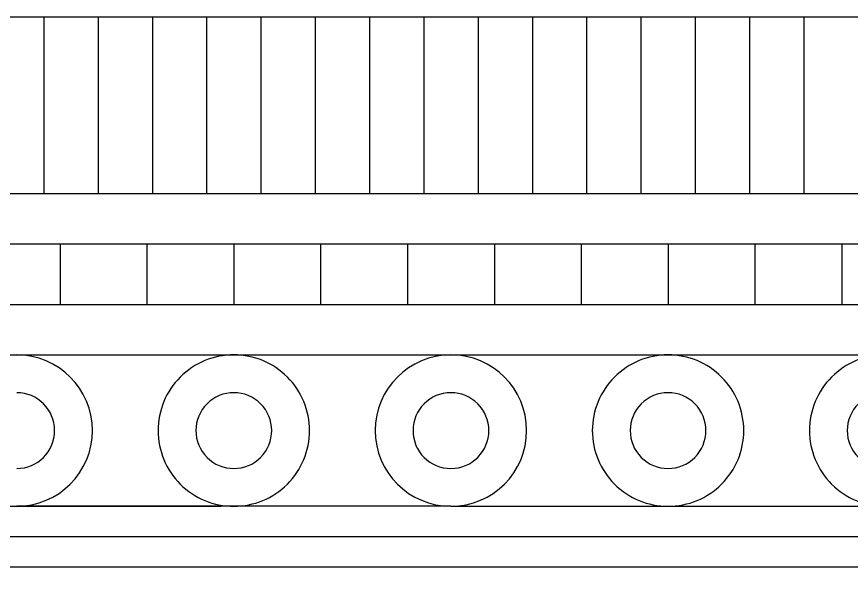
# Model space of a CAD drawing. Extents: x -111 to 2985, y -118 to 122.
# Drawn here: x -86.1 to -62.23, y -15.39 to 0.85 of the extents above; entities that cross this region are included whole.
import ezdxf

# ---------------------------------------------------------------- set-up
doc = ezdxf.new("R2010")
doc.units = 0
doc.layers.add('LAYER_03', color=5, linetype='CONTINUOUS')

msp = doc.modelspace()

# ---------------------------------------------------------------- linework, layer by layer
at = {"layer": 'LAYER_03'}
for points in [[(-110.939, 0.847), (-61.261, 0.847), (-61.261, -35.877)], [(-85.324, 0.847), (-85.324, -4.207)], [(-83.771, 0.847), (-83.771, -4.207)], [(-82.219, 0.847), (-82.219, -4.207)], [(-80.667, 0.847), (-80.667, -4.207)], [(-79.114, 0.847), (-79.114, -4.207)], [(-77.562, 0.847), (-77.562, -4.207)], [(-76.009, 0.847), (-76.009, -4.207)], [(-74.457, 0.847), (-74.457, -4.207)], [(-72.905, 0.847), (-72.905, -4.207)], [(-71.352, 0.847), (-71.352, -4.207)], [(-69.8, 0.847), (-69.8, -4.207)], [(-68.247, 0.847), (-68.247, -4.207)], [(-66.695, 0.847), (-66.695, -4.207)], [(-65.142, 0.847), (-65.142, -4.207)], [(-63.59, 0.847), (-63.59, -4.207)], [(-110.939, -4.207), (-61.261, -4.207)], [(-110.939, -5.651), (-61.261, -5.651)], [(-84.858, -5.651), (-84.858, -7.384)], [(-82.374, -5.651), (-82.374, -7.384)], [(-79.89, -5.651), (-79.89, -7.384)], [(-77.407, -5.651), (-77.407, -7.384)], [(-74.923, -5.651), (-74.923, -7.384)], [(-72.439, -5.651), (-72.439, -7.384)], [(-69.955, -5.651), (-69.955, -7.384)], [(-67.471, -5.651), (-67.471, -7.384)], [(-64.987, -5.651), (-64.987, -7.384)], [(-62.503, -5.651), (-62.503, -7.384)], [(-110.939, -7.384), (-61.261, -7.384)], [(-110.939, -8.828), (-61.261, -8.828)], [(-98.519, -13.16), (-86.1, -13.16)], [(-73.681, -13.16), (-86.1, -13.16)], [(-86.1, -13.16), (-80.256, -13.16)], [(-73.681, -13.16), (-61.261, -13.16)], [(-110.939, -14.027), (-61.261, -14.027)], [(-110.939, -14.893), (-61.261, -14.893)]]:
    msp.add_lwpolyline(points, dxfattribs=at)
for points in [[(-86.1, -13.16, 1), (-86.1, -8.828)], [(-61.261, -8.828, 0.414214), (-63.428, -10.994, 0.414214), (-61.261, -13.16)], [(-86.1, -12.079, 1), (-86.1, -9.91)], [(-73.681, -9.91, 1), (-73.681, -12.079)], [(-73.681, -12.079, 0.414214), (-72.596, -10.994, 0.414214), (-73.681, -9.91)], [(-61.261, -9.91, 0.414214), (-62.346, -10.994, 0.414214), (-61.261, -12.079)]]:
    msp.add_lwpolyline(points, format="xyb", dxfattribs=at)
for points in [[(-79.89, -8.828, 0.414214), (-82.057, -10.994, 0.414214), (-79.89, -13.16, 0.414214), (-77.724, -10.994, 0.414214)], [(-73.681, -13.16, 1), (-73.681, -8.828, 1)], [(-67.471, -8.828, 0.414214), (-69.637, -10.994, 0.414214), (-67.471, -13.16, 0.414214), (-65.305, -10.994, 0.414214)], [(-79.89, -9.91, 0.414214), (-80.975, -10.994, 0.414214), (-79.89, -12.079, 0.414214), (-78.806, -10.994, 0.414214)], [(-67.471, -9.91, 0.414214), (-68.555, -10.994, 0.414214), (-67.471, -12.079, 0.414214), (-66.387, -10.994, 0.414214)]]:
    msp.add_lwpolyline(points, format="xyb", close=True, dxfattribs=at)

doc.saveas('drawing.dxf')
